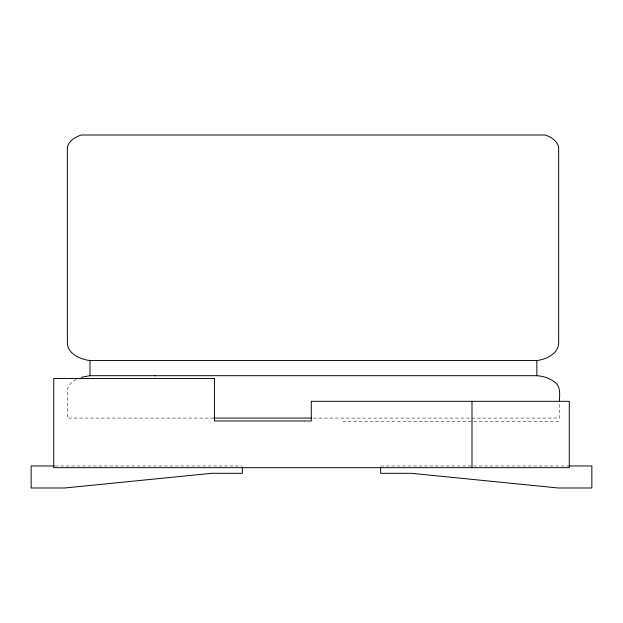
<?xml version="1.0" encoding="UTF-8"?>
<svg xmlns="http://www.w3.org/2000/svg" width="623" height="623" viewBox="0 0 623 623"><rect width="100%" height="100%" fill="white"/><g stroke="black" fill="none" stroke-linecap="round" stroke-linejoin="round"><path stroke-width="0.47" stroke-dasharray="3.12 2.34" d="M76.271 379.43C70.936 381.969 65.96 387.568 67.362 393.861L67.362 418.08L213.946 418.08M313.408 418.08L559.454 418.08L559.454 402.583M342.689 421.732L559.547 421.732M55.151 465.965L242.331 465.965M380.669 465.965L472.631 465.965M473.605 465.965L567.849 465.965"/><path stroke-width="0.93" d="M81.231 377.32L89.977 375.692L536.831 375.692C543.201 376.16 549.65 378.083 554.688 382.117C561.167 386.642 559.47 394.92 559.454 401.609M536.831 360.553C546.402 359.339 558.886 353.615 558.683 342.393L558.683 147.301C557.359 140.876 551.09 136.99 545.281 135.012L81.231 135.012C75.313 136.974 68.787 140.759 67.362 147.301L67.362 342.393C67.261 353.88 80.289 359.323 89.977 360.553L536.831 360.553L536.831 375.692M154.621 375.755L155.415 375.692M213.946 418.08L311.477 418.08M54.185 465.965L31.15 465.965L31.15 487.988L64.745 487.988L211.664 473.309L242.331 473.309L242.331 467.803M568.815 465.965L591.85 465.965L591.85 487.988L558.255 487.988L411.336 473.309L380.669 473.309L380.669 467.803M471.993 401.329L471.993 467.663M89.977 360.553L89.977 375.692M214.437 378.465L53.734 378.465L53.734 467.663L569.266 467.663L569.266 401.329L311.29 401.329L311.29 420.977L214.437 420.977L214.437 378.465"/></g></svg>
